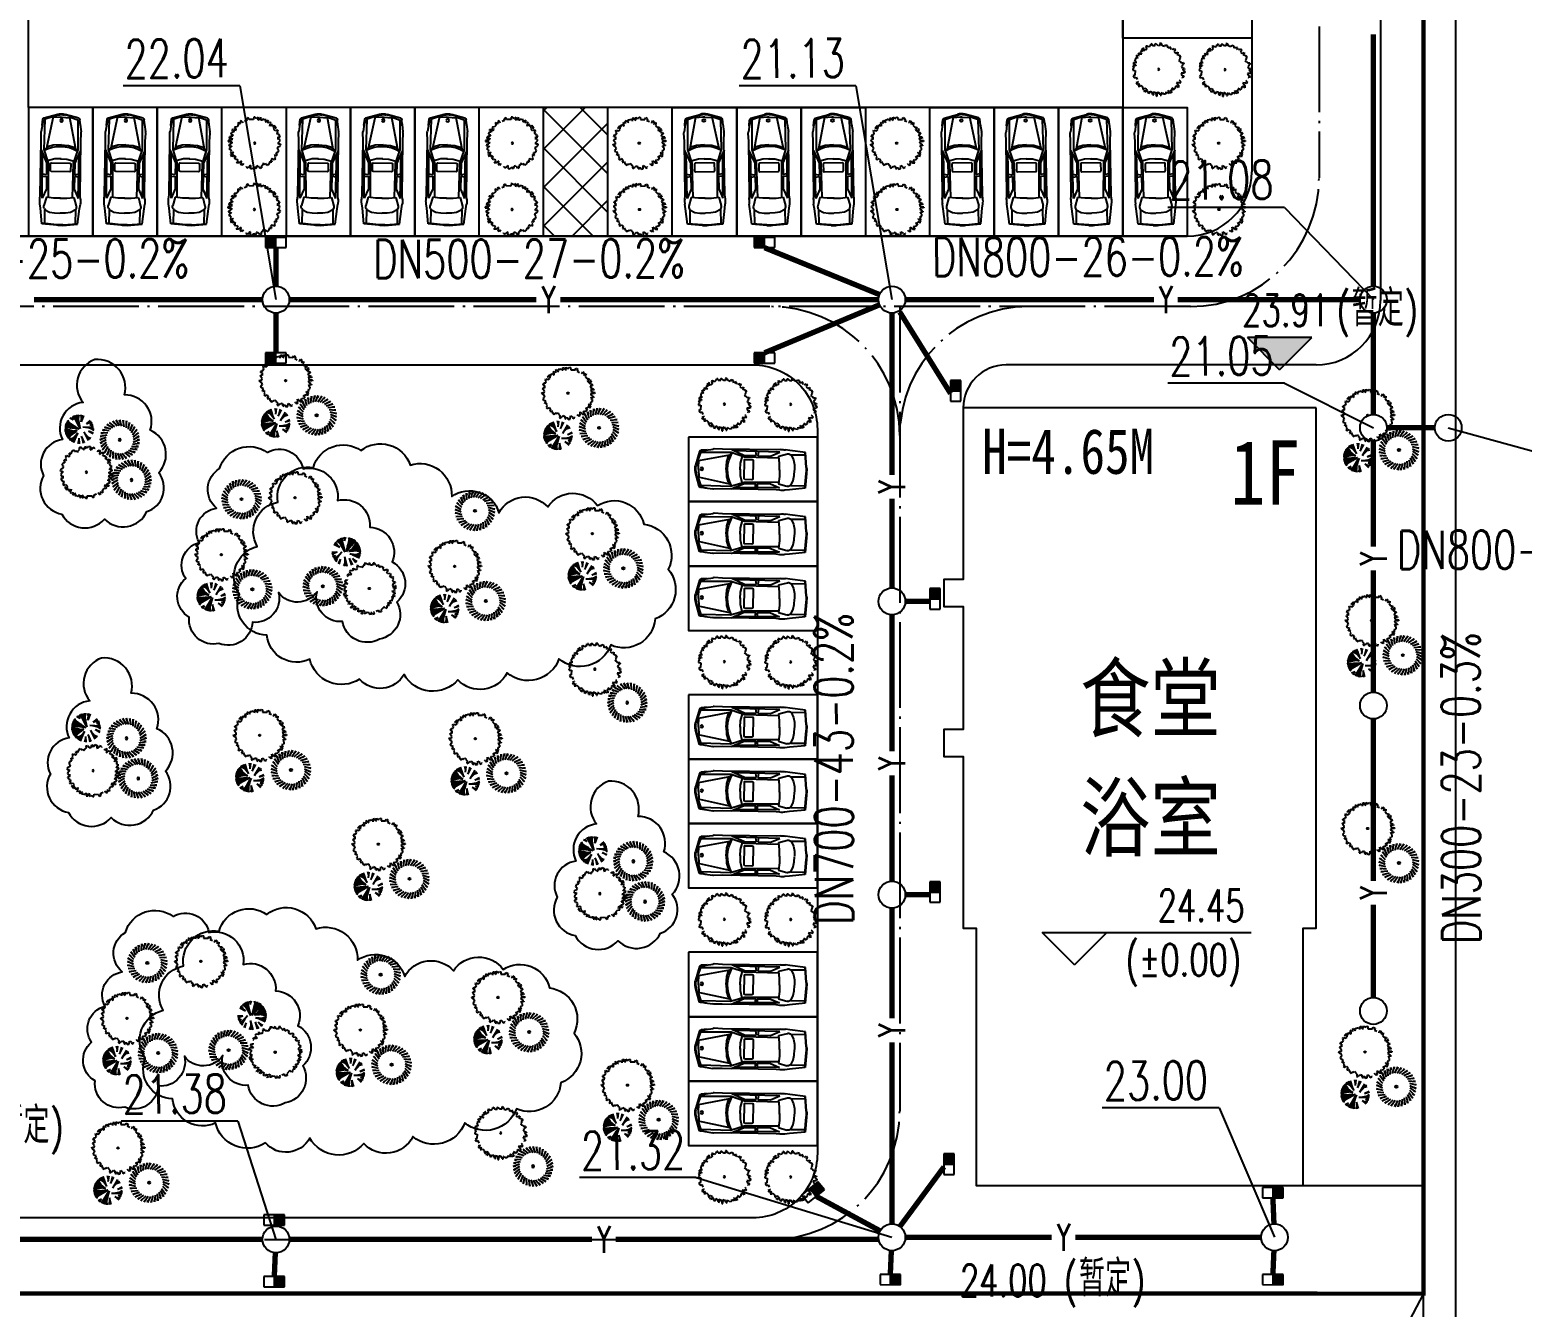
# Model space of a CAD drawing. Header units: millimetres. Extents: x 418304 to 847498, y 48187 to 111456.
# Drawn here: x 423730.1 to 423799.6, y 54687.6 to 54747.2 of the extents above; entities that cross this region are included whole.
import ezdxf

# ---------------------------------------------------------------- set-up
doc = ezdxf.new("R2010")
doc.units = ezdxf.units.MM
doc.header["$LTSCALE"] = 1000
doc.linetypes.add('DASH', pattern=[0.35, 0.25, -0.1])
doc.linetypes.add('DOTE', pattern=[2.42, 2, -0.2, 0.02, -0.2])
for name, color, linetype in [('A绿-1', 82, 'Continuous'), ('DIM_COOR', 3, 'Continuous'), ('DIM_ELEV', 3, 'Continuous'), ('PIPE-雨水', 4, 'Continuous'), ('PUB_TEXT', 7, 'Continuous'), ('TEXT_雨水', 7, 'Continuous'), ('TREE', 74, 'Continuous'), ('TWT_TEXT', 7, 'Continuous'), ('TWT_雨水口', 4, 'Continuous'), ('WELL_雨水', 4, 'Continuous'), ('建设布局', 7, 'Continuous'), ('道路', 4, 'Continuous'), ('道路中心线', 1, 'DOTE'), ('道路线', 142, 'Continuous'), ('道路网', 7, 'Continuous')]:
    doc.layers.add(name, color=color, linetype=linetype)
doc.styles.add('_TCH_DIM', font='SIMPLEX', dxfattribs={"bigfont": 'GBCBIG'})
doc.styles.add('_TWT_PIPETEXT', font='SIMPLEX', dxfattribs={"width": 0.8, "height": 3.5, "bigfont": 'HZTXT'})
doc.styles.add('黑体', font='simhei.ttf', dxfattribs={"width": 0.8, "height": 3.5})
doc.linetypes.add('FENCELINE2', pattern='A,0.25,-0.1,[132,ltypeshp.shx,S=0.1,R=0,X=-0.1,Y=0],-0.1,1', length=1.45)

# ---------------------------------------------------------------- blocks, each defined once
blk = doc.blocks.new('wetrewtewtre')
at = {"layer": '道路网', "color": 8, "linetype": 'Continuous', "flags": 128}
blk.add_lwpolyline([(423796.515, 56099.98), (423796.515, 55746.271), (423796.515, 55609.271)], dxfattribs=at)
blk.add_lwpolyline([(423796.515, 56099.98), (423796.515, 55746.271), (423796.515, 55609.271)], dxfattribs=at)
blk = doc.blocks.new('004')
at = {"layer": 'A绿-1', "color": 8}
for p, q in [((-872, 605), (-895, 533)), ((-825, 585), (-872, 605)), ((-793, 644), (-825, 585)), ((-762, 716), (-809, 677)), ((-809, 677), (-793, 644)), ((-699, 834), (-770, 749)), ((-770, 749), (-723, 742)), ((-723, 651), (-762, 716)), ((-723, 742), (-691, 683)), ((-691, 683), (-723, 651)), ((-691, 762), (-699, 834)), ((-534, 794), (-691, 762)), ((-511, 892), (-605, 840)), ((-605, 840), (-534, 794)), ((-456, 866), (-511, 892)), ((-401, 899), (-456, 866)), ((-354, 971), (-440, 997)), ((-440, 997), (-401, 899)), ((-283, 860), (-354, 971)), ((-276, 925), (-283, 860)), ((-244, 925), (-276, 925)), ((-205, 1023), (-268, 997)), ((-268, 997), (-244, 925)), ((-182, 945), (-205, 1023)), ((-134, 964), (-182, 945)), ((70, 1036), (-9, 1030)), ((-9, 1030), (-9, 991)), ((70, 977), (70, 1036)), ((93, 938), (70, 977)), ((132, 906), (93, 938)), ((179, 1023), (132, 906)), ((250, 1017), (179, 1023)), ((266, 945), (250, 1017)), ((321, 912), (266, 945)), ((360, 945), (321, 977)), ((321, 977), (321, 912)), ((360, 847), (360, 945)), ((399, 814), (360, 847)), ((438, 853), (399, 814)), ((478, 827), (438, 853)), ((525, 879), (478, 827)), ((564, 847), (525, 879)), ((532, 768), (564, 847)), ((572, 703), (532, 768)), ((564, 670), (572, 703)), ((595, 638), (564, 670)), ((658, 664), (595, 638)), ((697, 618), (658, 664)), ((744, 670), (697, 618)), ((783, 605), (744, 670)), ((791, 481), (783, 605)), ((-1068, 284), (-1052, 317)), ((-942, 226), (-1068, 284)), ((-1060, 128), (-1052, 186)), ((-966, 56), (-1060, 128)), ((-1052, 317), (-911, 278)), ((-1052, 186), (-950, 121)), ((-1052, -69), (-1052, 3)), ((-1052, 3), (-966, -3)), ((-982, 428), (-966, 461)), ((-927, 415), (-982, 428)), ((-966, 461), (-864, 454)), ((-966, -3), (-966, 56)), ((-950, 121), (-942, 226)), ((-942, 369), (-927, 415)), ((-887, 324), (-942, 369)), ((-911, 278), (-887, 324)), ((-895, 533), (-864, 481)), ((-864, 454), (-840, 461)), ((830, 500), (791, 481)), ((807, 409), (870, 487)), ((838, 343), (807, 409)), ((870, 487), (830, 500)), ((932, 363), (838, 343)), ((932, 200), (885, 200)), ((885, 200), (909, 160)), ((925, 101), (901, 69)), ((901, 69), (972, 16)), ((909, 278), (964, 311)), ((932, 232), (909, 278)), ((909, 160), (972, 160)), ((972, 160), (925, 101)), ((964, 311), (932, 363)), ((972, 16), (972, -69)), ((-1044, -154), (-1068, -193)), ((-1068, -193), (-1029, -219)), ((-989, -108), (-1052, -69)), ((-982, -173), (-1044, -154)), ((-1029, -219), (-1005, -166)), ((-1013, -278), (-989, -258)), ((-997, -310), (-1013, -278)), ((-919, -356), (-997, -310)), ((-974, -173), (-989, -108)), ((-989, -258), (-950, -278)), ((-934, -180), (-974, -173)), ((-950, -278), (-927, -251)), ((-942, -526), (-927, -480)), ((-864, -500), (-942, -526)), ((-927, -251), (-934, -180)), ((-927, -480), (-887, -441)), ((-887, -441), (-919, -356)), ((-887, -585), (-840, -533)), ((-848, -644), (-887, -585)), ((-840, -533), (-864, -500)), ((-801, -585), (-848, -644)), ((-762, -618), (-801, -585)), ((776, -513), (768, -552)), ((768, -552), (830, -585)), ((799, -448), (776, -513)), ((815, -493), (799, -448)), ((830, -585), (807, -618)), ((862, -474), (815, -493)), ((870, -278), (846, -336)), ((846, -336), (885, -435)), ((885, -435), (862, -474)), ((948, -310), (870, -278)), ((972, -69), (901, -95)), ((901, -95), (901, -180)), ((901, -180), (948, -219)), ((948, -219), (972, -271)), ((972, -271), (948, -310)), ((-636, -729), (-715, -657)), ((-683, -788), (-636, -729)), ((-629, -853), (-683, -788)), ((-574, -801), (-629, -853)), ((-401, -853), (-574, -801)), ((-425, -944), (-401, -853)), ((-385, -964), (-425, -944)), ((-338, -944), (-385, -964)), ((-299, -944), (-338, -944)), ((-260, -1010), (-299, -944)), ((-229, -912), (-260, -1010)), ((-182, -912), (-229, -912)), ((-189, -1010), (-182, -912)), ((-127, -1023), (-189, -1010)), ((-119, -938), (-127, -1023)), ((-56, -958), (-119, -938)), ((-56, -1010), (-56, -958)), ((-17, -997), (-56, -1010)), ((70, -1016), (-17, -997)), ((109, -925), (70, -951)), ((70, -951), (70, -1016)), ((132, -1023), (109, -925)), ((195, -997), (132, -1023)), ((226, -944), (164, -944)), ((164, -944), (195, -997)), ((250, -984), (226, -944)), ((297, -964), (250, -984)), ((297, -833), (274, -918)), ((274, -918), (297, -964)), ((328, -912), (297, -833)), ((360, -918), (328, -912)), ((383, -892), (360, -918)), ((407, -866), (383, -892)), ((438, -873), (407, -866)), ((423, -886), (438, -873)), ((454, -918), (423, -886)), ((470, -807), (446, -801)), ((446, -801), (485, -853)), ((564, -853), (454, -918)), ((509, -794), (470, -807)), ((485, -853), (548, -833)), ((556, -735), (493, -761)), ((493, -761), (509, -794)), ((548, -833), (564, -853)), ((650, -794), (556, -735)), ((674, -761), (650, -794)), ((705, -637), (666, -683)), ((666, -683), (674, -761)), ((760, -650), (705, -637)), ((783, -618), (760, -650)), ((807, -618), (783, -618))]:
    blk.add_line(p, q, dxfattribs=at)
blk.add_circle((-32, 10), 31.3, dxfattribs=at)
blk = doc.blocks.new('106')
at = {"layer": 'A绿-1', "color": 8}
for p, q in [((-0.293, 0.345), (-0.27, 0.3)), ((-0.238, 0.198), (-0.293, 0.345)), ((-0.228, 0.391), (-0.213, 0.343)), ((-0.2, 0.237), (-0.228, 0.391)), ((-0.157, 0.425), (-0.15, 0.375)), ((-0.156, 0.269), (-0.157, 0.425)), ((-0.107, 0.292), (-0.08, 0.447)), ((-0.08, 0.447), (-0.083, 0.396)), ((-0.054, 0.307), (-0.001, 0.455)), ((-0.001, 0.455), (-0.013, 0.405)), ((0, 0.312), (0.078, 0.449)), ((0.054, 0.308), (0.154, 0.429)), ((0.078, 0.449), (0.058, 0.402)), ((0.107, 0.295), (0.227, 0.396)), ((0.154, 0.429), (0.127, 0.386)), ((0.157, 0.272), (0.292, 0.351)), ((0.227, 0.396), (0.193, 0.359)), ((0.292, 0.351), (0.252, 0.321)), ((-0.446, 0.074), (-0.399, 0.054)), ((-0.309, -0.004), (-0.446, 0.074)), ((-0.426, 0.15), (-0.383, 0.123)), ((-0.305, 0.05), (-0.426, 0.15)), ((-0.393, 0.223), (-0.356, 0.188)), ((-0.292, 0.103), (-0.393, 0.223)), ((-0.348, 0.288), (-0.318, 0.248)), ((-0.269, 0.153), (-0.348, 0.288)), ((0.202, 0.242), (0.349, 0.296)), ((0.241, 0.203), (0.395, 0.231)), ((0.273, 0.159), (0.43, 0.16)), ((0.297, 0.11), (0.451, 0.084)), ((0.349, 0.296), (0.304, 0.273)), ((0.311, 0.057), (0.459, 0.005)), ((0.317, 0.003), (0.453, -0.075)), ((0.395, 0.231), (0.347, 0.216)), ((0.43, 0.16), (0.38, 0.153)), ((0.451, 0.084), (0.401, 0.086)), ((0.459, 0.005), (0.41, 0.016)), ((-0.452, -0.006), (-0.402, -0.017)), ((-0.304, -0.058), (-0.452, -0.006)), ((-0.444, -0.085), (-0.393, -0.087)), ((-0.289, -0.111), (-0.444, -0.085)), ((-0.422, -0.161), (-0.372, -0.154)), ((-0.266, -0.16), (-0.422, -0.161)), ((-0.234, -0.204), (-0.388, -0.232)), ((-0.388, -0.232), (-0.34, -0.217)), ((-0.195, -0.243), (-0.342, -0.297)), ((-0.342, -0.297), (-0.297, -0.274)), ((-0.15, -0.273), (-0.285, -0.352)), ((-0.285, -0.352), (-0.245, -0.322)), ((-0.1, -0.296), (-0.22, -0.397)), ((-0.047, -0.309), (-0.147, -0.43)), ((0.007, -0.313), (-0.07, -0.45)), ((0.061, -0.308), (0.009, -0.456)), ((0.114, -0.293), (0.088, -0.448)), ((0.163, -0.27), (0.164, -0.426)), ((0.207, -0.238), (0.236, -0.392)), ((0.246, -0.199), (0.3, -0.346)), ((0.276, -0.154), (0.356, -0.289)), ((0.3, -0.346), (0.277, -0.301)), ((0.299, -0.104), (0.4, -0.224)), ((0.312, -0.051), (0.433, -0.151)), ((0.356, -0.289), (0.325, -0.249)), ((0.4, -0.224), (0.363, -0.189)), ((0.433, -0.151), (0.391, -0.124)), ((0.453, -0.075), (0.406, -0.055)), ((-0.22, -0.397), (-0.185, -0.36)), ((-0.147, -0.43), (-0.12, -0.387)), ((-0.07, -0.45), (-0.051, -0.403)), ((0.009, -0.456), (0.02, -0.406)), ((0.088, -0.448), (0.09, -0.397)), ((0.164, -0.426), (0.158, -0.376)), ((0.236, -0.392), (0.221, -0.344))]:
    blk.add_line(p, q, dxfattribs=at)
blk.add_circle((0, 0), 0.0254, dxfattribs=at)
blk = doc.blocks.new('A$C3C3C514D')
at = {"color": 8}
for p, q in [((985, 2274), (0, 2152)), ((1376, 2264), (3, 2272)), ((1448, 2052), (10, 2362)), ((2135, 2150), (33, 2466)), ((533, 2271), (50, 2633)), ((754, 3022), (194, 3045)), ((314, 3273), (754, 3022)), ((1605, 3000), (469, 3494)), ((2072, 2430), (549, 3589)), ((1327, 3257), (603, 3647)), ((847, 3366), (661, 3703)), ((900, 3478), (708, 3738)), ((1605, 3000), (751, 3787)), ((984, 3455), (812, 3811)), ((1075, 3468), (865, 3847)), ((1327, 3257), (975, 3955)), ((2179, 2417), (975, 3955)), ((1474, 3317), (1125, 4045)), ((1340, 3596), (1210, 4088)), ((1751, 3803), (1478, 4197)), ((2296, 2298), (1605, 3000)), ((1919, 3296), (1620, 4239)), ((1826, 4286), (1919, 3296)), ((2490, 2732), (3940, 3353)), ((2490, 2732), (4010, 3243)), ((2775, 3382), (3114, 4079)), ((2775, 3382), (3301, 3974)), ((3070, 2927), (4073, 3126)), ((3135, 3755), (3501, 3831)), ((3589, 3756), (3285, 3427)), ((3285, 3427), (3744, 3603)), ((3516, 2534), (4262, 2582)), ((3556, 2540), (4283, 2465)), ((3564, 3199), (3831, 3501)), ((3688, 3053), (4142, 2976)), ((510, 2000), (1, 2202)), ((1065, 1996), (5, 2012)), ((439, 1909), (9, 1960)), ((774, 2001), (13, 1915)), ((2135, 2150), (22, 1847)), ((658, 1927), (45, 1758)), ((51, 1686), (1027, 1810)), ((1836, 2067), (97, 1514)), ((539, 1655), (143, 1412)), ((1751, 1563), (187, 1276)), ((546, 1182), (227, 1190)), ((1385, 1488), (279, 1092)), ((1531, 1264), (321, 1022)), ((918, 1321), (379, 933)), ((1951, 1835), (483, 794)), ((1027, 1810), (539, 1655)), ((539, 1655), (539, 1655)), ((1302, 1353), (558, 706)), ((1440, 1141), (558, 706)), ((973, 832), (600, 662)), ((1178, 1009), (672, 590)), ((1152, 750), (691, 573)), ((1353, 1023), (748, 521)), ((1404, 827), (806, 473)), ((1951, 1835), (898, 404)), ((1238, 716), (947, 369)), ((1258, 561), (1009, 329)), ((1871, 1681), (1102, 274)), ((1384, 524), (1212, 216)), ((1477, 961), (1309, 172)), ((1942, 612), (1418, 129)), ((2147, 905), (1570, 80)), ((2209, 1495), (1767, 35)), ((2115, 529), (1808, 28)), ((2013, 694), (1897, 15)), ((2216, 1566), (2051, 2)), ((2220, 538), (2146, 0)), ((2176, 1176), (2243, 2)), ((2674, 953), (3081, 210)), ((2790, 723), (2896, 122)), ((2861, 1371), (3697, 653)), ((2938, 2122), (4093, 1221)), ((3120, 1141), (3574, 536)), ((3125, 1964), (4195, 1522)), ((3824, 1674), (4261, 1716)), ((4209, 1516), (3824, 1674))]:
    blk.add_line(p, q, dxfattribs=at)
blk = doc.blocks.new('$TwtSys$00000424')
for p, q in [((-500, 250), (500, 250)), ((-500, -250), (-500, 250)), ((0, -250), (0, 250)), ((500, 250), (500, -250)), ((500, -250), (-500, -250))]:
    blk.add_line(p, q)
blk.add_solid([(0, 250), (500, 250), (0, -250), (500, -250)])
blk = doc.blocks.new('$plan$00001328')
at = {"layer": '道路线', "color": 8}
for p, q in [((-2279, 116), (-2219, 807)), ((-2254, 116), (-2194, 806)), ((-2219, 807), (-1493, 889)), ((-1551, 693), (-2199, 695)), ((-1508, 707), (-1562, 671)), ((-1493, 889), (-1285, 919)), ((-979, 619), (-1374, 729)), ((-1053, 923), (-878, 906)), ((-1023, 812), (1078, 831)), ((-582, 620), (-1023, 812)), ((-878, 906), (1645, 899)), ((-21, 822), (6, 627)), ((116, 823), (74, 627)), ((1224, 895), (623, 633)), ((1249, 767), (626, 562)), ((1370, 583), (1207, 751)), ((2643, 745), (1249, 767)), ((1645, 899), (2034, 915)), ((2034, 915), (2086, 904)), ((2427, 855), (2086, 904)), ((2367, 864), (2369, 870)), ((2369, 870), (2650, 842)), ((2604, 806), (2427, 855)), ((2787, 351), (2640, 772)), ((2720, 782), (2894, 148)), ((-1707, 230), (-1717, -16)), ((-1667, 459), (-1707, 230)), ((-1551, 693), (-1667, 459)), ((-1019, -34), (-1015, 284)), ((-1015, 284), (-979, 619)), ((626, 562), (-988, 538)), ((6, 627), (-582, 620)), ((623, 633), (74, 627)), ((223, 404), (223, -456)), ((586, 444), (263, 444)), ((626, -456), (626, 404)), ((810, 258), (722, 594)), ((822, -38), (810, 258)), ((2844, 342), (1302, 653)), ((1448, 334), (1370, 583)), ((1469, -41), (1448, 334)), ((2762, 16), (2740, 362)), ((2816, 347), (2866, 112)), ((-2279, -163), (-2219, -855)), ((-2254, -163), (-2194, -854)), ((-1706, -277), (-1717, -32)), ((-1667, -507), (-1707, -277)), ((-1551, -741), (-1667, -507)), ((-979, -667), (-1371, -776)), ((-582, -668), (-1023, -860)), ((-1019, -14), (-1015, -332)), ((-1015, -332), (-979, -667)), ((626, -610), (-988, -585)), ((8, -674), (-582, -668)), ((-17, -869), (8, -674)), ((623, -681), (73, -675)), ((111, -870), (73, -675)), ((263, -496), (586, -496)), ((1224, -943), (623, -681)), ((1249, -815), (626, -610)), ((810, -306), (722, -641)), ((822, -10), (810, -306)), ((1370, -631), (1207, -799)), ((2844, -390), (1302, -701)), ((1448, -382), (1370, -630)), ((1469, -7), (1448, -382)), ((2787, -399), (2640, -820)), ((2720, -830), (2894, -195)), ((2762, -64), (2740, -410)), ((2816, -395), (2866, -160)), ((-2219, -855), (-1493, -937)), ((-1551, -741), (-2199, -743)), ((-1508, -755), (-1562, -719)), ((-1493, -937), (-1285, -966)), ((-1374, -776), (-1374, -777)), ((-1053, -971), (-878, -954)), ((-1023, -860), (1078, -879)), ((-878, -954), (1645, -947)), ((2643, -793), (1249, -815)), ((1645, -947), (2034, -963)), ((2034, -963), (2086, -952)), ((2427, -903), (2086, -952)), ((2367, -911), (2369, -918)), ((2369, -918), (2650, -889)), ((2604, -854), (2427, -903))]:
    blk.add_line(p, q, dxfattribs=at)
blk.add_circle((2608, -21), 62.7, dxfattribs=at)
for centre, radius, start, end in [((-1418, 573), 162, 74.46936, 123.73593), ((-1148, -44), 972, 84.37428, 98.07159), ((-191, -40), 1591, 331.45596, 29.52266), ((2589, 754), 54, 19.21062, 74.51383), ((2642, 761), 81, 15.33853, 84.1898), ((-665, -24), 1620, 175.05924, 184.94076), ((-640, -24), 1620, 175.05924, 184.94076), ((263, 404), 40, 90, 180), ((586, 404), 40, 0, 90), ((2115, -24), 648, 356.47351, 3.52649), ((2233, -24), 648, 347.90524, 12.09476), ((2269, -24), 648, 344.66147, 15.33853), ((263, -456), 40, 180, 270), ((586, -456), 40, 270, 0), ((-1418, -621), 162, 236.26405, 286.81983), ((-1148, -4), 972, 261.92841, 275.62572), ((2589, -802), 54, 285.48617, 340.78938), ((2642, -809), 81, 275.8102, 344.66147)]:
    blk.add_arc(centre, radius, start, end, dxfattribs=at)
blk = doc.blocks.new('$TwtSys$00000187')
blk.add_circle((0, 0, 0), 0.5)

msp = doc.modelspace()

# ---------------------------------------------------------------- hatches: boundary and pattern name
at = {"linetype": 'DASH', "ltscale": 0.003}
h = msp.add_hatch(dxfattribs=at)
h.set_pattern_fill('ANSI37', color=250, scale=0.8, style=0)
h.set_pattern_definition([(45, (0, -1024.8721), (-0.898025612, 0.898025612), []), (135, (0, -1024.8721), (-0.898025612, -0.898025612), [])])
h.paths.add_polyline_path([(423757.015, 54743.539), (423754.015, 54743.539), (423754.015, 54737.539), (423757.015, 54737.539)])
at = {"layer": 'DIM_ELEV'}
msp.add_hatch(color=256, dxfattribs=at).paths.add_polyline_path([(423788.318, 54731.312), (423789.818, 54732.812), (423786.818, 54732.812)])

# ---------------------------------------------------------------- linework, layer by layer
at = {"color": 1, "linetype": 'DASH', "ltscale": 0.02, "const_width": 0.2}
msp.add_lwpolyline([(423795.015, 54688.265), (423431.612, 54688.3), (423431.612, 54828.233), (423600.93, 54828.233), (423600.93, 55082.608), (423785.939, 55082.608), (423795.015, 55074.44), (423795.015, 54688.265)], dxfattribs=at)
at = {"linetype": 'FENCELINE2', "ltscale": 0.005, "const_width": 0.1}
for points in [[(423795.015, 54688.265), (423431.612, 54688.3), (423431.612, 54828.233), (423600.93, 54828.233), (423600.93, 55082.608), (423785.939, 55082.608), (423795.015, 55074.44), (423795.015, 54953.82)], [(423795.015, 54930.613), (423795.015, 54688.265)]]:
    msp.add_lwpolyline(points, dxfattribs=at)
msp.add_lwpolyline([(423790.015, 54729.539), (423773.575, 54729.539), (423773.575, 54721.539), (423772.675, 54721.539), (423772.675, 54720.289), (423773.575, 54720.289), (423773.575, 54714.549), (423772.675, 54714.549), (423772.675, 54713.299), (423773.575, 54713.299), (423773.575, 54705.299), (423774.175, 54705.299), (423774.175, 54693.299), (423789.415, 54693.299), (423789.415, 54705.299), (423790.015, 54705.299)], close=True)
at = {"layer": 'DIM_COOR', "color": 3}
msp.add_line((423795.015, 54688.265), (423789.56, 54677.832), dxfattribs=at)
at = {"layer": 'DIM_ELEV'}
for p, q in [((423788.318, 54731.312), (423786.818, 54732.812)), ((423789.818, 54732.812), (423786.818, 54732.812)), ((423788.318, 54731.312), (423789.818, 54732.812)), ((423778.758, 54703.586), (423777.258, 54705.086)), ((423777.258, 54705.086), (423786.985, 54705.086)), ((423778.758, 54703.586), (423780.258, 54705.086))]:
    msp.add_line(p, q, dxfattribs=at)
at = {"layer": 'PIPE-雨水', "linetype": 'Continuous', "ltscale": 0.005, "const_width": 0.25}
for points in [[(423792.687, 54735.205), (423792.687, 54746.946)], [(423741.542, 54737.002), (423741.542, 54735.205)], [(423764.309, 54737.002), (423769.67, 54734.816)], [(423740.917, 54734.58), (423730.262, 54734.58)], [(423753.685, 54734.58), (423742.167, 54734.58)], [(423769.624, 54734.58), (423754.795, 54734.58)], [(423770.874, 54734.58), (423782.456, 54734.58)], [(423783.565, 54734.58), (423792.062, 54734.58)], [(423741.542, 54733.955), (423741.542, 54732.101)], [(423769.672, 54734.339), (423764.309, 54732.101)], [(423770.249, 54726.413), (423770.249, 54733.955)], [(423770.613, 54734.005), (423772.983, 54730.203)], [(423792.687, 54729.233), (423792.687, 54733.955)], [(423793.312, 54728.608), (423795.548, 54728.608)], [(423792.687, 54727.983), (423792.687, 54723.07)], [(423770.249, 54721.146), (423770.249, 54725.304)], [(423792.687, 54721.96), (423792.687, 54716.293)], [(423770.249, 54713.528), (423770.249, 54719.896)], [(423770.874, 54720.521), (423772.011, 54720.521)], [(423792.687, 54715.043), (423792.687, 54707.496)], [(423770.249, 54707.48), (423770.249, 54712.418)], [(423770.874, 54706.854), (423772.011, 54706.854)], [(423770.249, 54701.091), (423770.249, 54706.23)], [(423792.687, 54706.386), (423792.687, 54702.062)], [(423770.249, 54691.516), (423770.249, 54699.981)], [(423770.62, 54691.393), (423772.675, 54694.171)], [(423766.727, 54692.798), (423769.699, 54691.189)], [(423788.003, 54692.729), (423788.052, 54691.515)], [(423728.502, 54690.791), (423740.917, 54690.791)], [(423742.167, 54690.791), (423756.27, 54690.791)], [(423757.379, 54690.791), (423769.624, 54690.791)], [(423770.874, 54690.891), (423777.693, 54690.891)], [(423778.803, 54690.891), (423787.453, 54690.891)], [(423741.515, 54690.166), (423741.468, 54689.064)], [(423770.222, 54690.267), (423770.174, 54689.164)], [(423788.051, 54690.267), (423788.003, 54689.164)]]:
    msp.add_lwpolyline(points, dxfattribs=at)
at = {"layer": 'TREE', "color": 8}
for points in [[(423733.104, 54731.785, 0.520567), (423732.553, 54729.791, 0.520567), (423732.553, 54729.791, 0.520567), (423731.591, 54728.06, 0.520567), (423731.591, 54728.06, 0.520567), (423730.719, 54726.376, 0.520567), (423730.719, 54726.376, 0.520567), (423731.562, 54724.587, 0.520567), (423731.562, 54724.587, 0.520567), (423733.549, 54724.351, 0.520567), (423733.549, 54724.351, 0.520567), (423735.526, 54724.701, 0.520567), (423735.526, 54724.701, 0.520567), (423736.081, 54726.515, 0.520567), (423736.081, 54726.515, 0.520567), (423735.686, 54728.492, 0.520567), (423735.686, 54728.492, 0.520567), (423734.485, 54730.14, 0.520567), (423734.485, 54730.14, 0.520567)], [(423741.14, 54727.453, -0.520567), (423742.807, 54726.702, -0.520567), (423742.807, 54726.702, -0.520567), (423744.416, 54725.215, -0.520567), (423744.416, 54725.215, -0.520567), (423745.922, 54723.983, -0.520567), (423745.922, 54723.983, -0.520567), (423746.964, 54722.357, -0.520567), (423746.964, 54722.357, -0.520567), (423747.185, 54720.488, -0.520567), (423747.185, 54720.488, -0.520567), (423746.369, 54718.765, -0.520567), (423746.369, 54718.765, -0.520567), (423744.645, 54719.582, -0.520567), (423744.645, 54719.582, -0.520567), (423743.46, 54720.973, -0.520567), (423743.46, 54720.973, -0.520567), (423741.668, 54720.932, -0.520567), (423741.668, 54720.932, -0.520567), (423740.447, 54719.55, -0.520567), (423740.447, 54719.55, -0.520567), (423738.888, 54718.564, -0.520567), (423738.888, 54718.564, -0.520567), (423737.504, 54719.786, -0.520567), (423737.504, 54719.786, -0.520567), (423737.34, 54721.589, -0.520567), (423737.34, 54721.589, -0.520567), (423737.967, 54723.266, -0.520567), (423737.967, 54723.266, -0.520567), (423738.774, 54724.867, -0.520567), (423738.774, 54724.867, -0.520567), (423738.921, 54726.706, -0.520567), (423738.921, 54726.706, -0.520567)], [(423745.444, 54716.898, -0.520567), (423743.122, 54717.826, -0.520567), (423743.122, 54717.826, -0.520567), (423741.119, 54718.945, -0.520567), (423741.119, 54718.945, -0.520567), (423739.842, 54720.848, -0.520567), (423739.842, 54720.848, -0.520567), (423740.675, 54723.08, -0.520567), (423740.675, 54723.08, -0.520567), (423741.63, 54725.143, -0.520567), (423741.63, 54725.143, -0.520567), (423743.287, 54726.758, -0.520567), (423743.287, 54726.758, -0.520567), (423745.504, 54727.544, -0.520567), (423745.504, 54727.544, -0.520567), (423747.799, 54726.874, -0.520567), (423747.799, 54726.874, -0.520567), (423749.735, 54725.408, -0.520567), (423749.735, 54725.408, -0.520567), (423751.934, 54724.65, -0.520567), (423751.934, 54724.65, -0.520567), (423754.207, 54724.919, -0.520567), (423754.207, 54724.919, -0.520567), (423756.527, 54724.984, -0.520567), (423756.527, 54724.984, -0.520567), (423758.687, 54724.117, -0.520567), (423758.687, 54724.117, -0.520567), (423759.827, 54722.017, -0.520567), (423759.827, 54722.017, -0.520567), (423759.213, 54719.703, -0.520567), (423759.213, 54719.703, -0.520567), (423757.146, 54718.489, -0.520567), (423757.146, 54718.489, -0.520567), (423754.732, 54717.838, -0.520567), (423754.732, 54717.838, -0.520567), (423752.317, 54717.188, -0.520567), (423752.317, 54717.188, -0.520567), (423750.025, 54716.865, -0.520567), (423750.025, 54716.865, -0.520567), (423747.513, 54717.119, -0.520567), (423747.513, 54717.119, -0.520567)], [(423733.417, 54717.881, 0.520567), (423732.866, 54715.887, 0.520567), (423732.866, 54715.887, 0.520567), (423731.905, 54714.156, 0.520567), (423731.905, 54714.156, 0.520567), (423731.033, 54712.472, 0.520567), (423731.033, 54712.472, 0.520567), (423731.875, 54710.683, 0.520567), (423731.875, 54710.683, 0.520567), (423733.863, 54710.447, 0.520567), (423733.863, 54710.447, 0.520567), (423735.84, 54710.797, 0.520567), (423735.84, 54710.797, 0.520567), (423736.394, 54712.611, 0.520567), (423736.394, 54712.611, 0.520567), (423735.999, 54714.589, 0.520567), (423735.999, 54714.589, 0.520567), (423734.798, 54716.237, 0.520567), (423734.798, 54716.237, 0.520567)], [(423757.037, 54712.144, 0.520567), (423756.486, 54710.15, 0.520567), (423756.486, 54710.15, 0.520567), (423755.525, 54708.419, 0.520567), (423755.525, 54708.419, 0.520567), (423754.653, 54706.735, 0.520567), (423754.653, 54706.735, 0.520567), (423755.495, 54704.946, 0.520567), (423755.495, 54704.946, 0.520567), (423757.483, 54704.71, 0.520567), (423757.483, 54704.71, 0.520567), (423759.46, 54705.06, 0.520567), (423759.46, 54705.06, 0.520567), (423760.014, 54706.874, 0.520567), (423760.014, 54706.874, 0.520567), (423759.619, 54708.851, 0.520567), (423759.619, 54708.851, 0.520567), (423758.418, 54710.499, 0.520567), (423758.418, 54710.499, 0.520567)], [(423736.748, 54705.845, -0.520567), (423738.415, 54705.094, -0.520567), (423738.415, 54705.094, -0.520567), (423740.024, 54703.607, -0.520567), (423740.024, 54703.607, -0.520567), (423741.53, 54702.375, -0.520567), (423741.53, 54702.375, -0.520567), (423742.572, 54700.749, -0.520567), (423742.572, 54700.749, -0.520567), (423742.793, 54698.88, -0.520567), (423742.793, 54698.88, -0.520567), (423741.977, 54697.156, -0.520567), (423741.977, 54697.156, -0.520567), (423740.253, 54697.974, -0.520567), (423740.253, 54697.974, -0.520567), (423739.069, 54699.365, -0.520567), (423739.069, 54699.365, -0.520567), (423737.276, 54699.324, -0.520567), (423737.276, 54699.324, -0.520567), (423736.055, 54697.941, -0.520567), (423736.055, 54697.941, -0.520567), (423734.496, 54696.956, -0.520567), (423734.496, 54696.956, -0.520567), (423733.113, 54698.178, -0.520567), (423733.113, 54698.178, -0.520567), (423732.948, 54699.981, -0.520567), (423732.948, 54699.981, -0.520567), (423733.575, 54701.658, -0.520567), (423733.575, 54701.658, -0.520567), (423734.382, 54703.259, -0.520567), (423734.382, 54703.259, -0.520567), (423734.529, 54705.098, -0.520567), (423734.529, 54705.098, -0.520567)], [(423741.053, 54695.29, -0.520567), (423738.73, 54696.218, -0.520567), (423738.73, 54696.218, -0.520567), (423736.727, 54697.337, -0.520567), (423736.727, 54697.337, -0.520567), (423735.45, 54699.24, -0.520567), (423735.45, 54699.24, -0.520567), (423736.283, 54701.472, -0.520567), (423736.283, 54701.472, -0.520567), (423737.238, 54703.535, -0.520567), (423737.238, 54703.535, -0.520567), (423738.895, 54705.149, -0.520567), (423738.895, 54705.149, -0.520567), (423741.112, 54705.935, -0.520567), (423741.112, 54705.935, -0.520567), (423743.407, 54705.266, -0.520567), (423743.407, 54705.266, -0.520567), (423745.343, 54703.8, -0.520567), (423745.343, 54703.8, -0.520567), (423747.543, 54703.041, -0.520567), (423747.543, 54703.041, -0.520567), (423749.815, 54703.31, -0.520567), (423749.815, 54703.31, -0.520567), (423752.136, 54703.376, -0.520567), (423752.136, 54703.376, -0.520567), (423754.295, 54702.508, -0.520567), (423754.295, 54702.508, -0.520567), (423755.436, 54700.408, -0.520567), (423755.436, 54700.408, -0.520567), (423754.821, 54698.095, -0.520567), (423754.821, 54698.095, -0.520567), (423752.755, 54696.88, -0.520567), (423752.755, 54696.88, -0.520567), (423750.34, 54696.23, -0.520567), (423750.34, 54696.23, -0.520567), (423747.925, 54695.58, -0.520567), (423747.925, 54695.58, -0.520567), (423745.633, 54695.257, -0.520567), (423745.633, 54695.257, -0.520567), (423743.121, 54695.511, -0.520567), (423743.121, 54695.511, -0.520567)]]:
    msp.add_lwpolyline(points, format="xyb", close=True, dxfattribs=at)
at = {"layer": 'TWT_TEXT', "color": 4}
for p, q in [((423739.864, 54744.544), (423734.418, 54744.544)), ((423739.864, 54744.544), (423741.542, 54734.58)), ((423768.571, 54744.544), (423763.125, 54744.544)), ((423768.571, 54744.544), (423770.249, 54734.58)), ((423788.549, 54738.879, 1.164), (423783.103, 54738.879, 1.164)), ((423788.549, 54738.879, 1.164), (423792.687, 54734.58)), ((423788.549, 54730.681, 1.164), (423783.103, 54730.681, 1.164)), ((423788.549, 54730.681, 1.164), (423792.687, 54728.608)), ((423796.173, 54728.608), (423802.733, 54726.798, -310.848)), ((423785.497, 54696.92), (423780.051, 54696.92)), ((423785.497, 54696.92), (423788.078, 54690.891)), ((423739.772, 54696.296), (423734.326, 54696.296)), ((423739.772, 54696.296), (423741.542, 54690.791)), ((423761.13, 54693.67, -155.424), (423755.684, 54693.67, -155.424)), ((423761.13, 54693.67, -155.424), (423770.249, 54690.891))]:
    msp.add_line(p, q, dxfattribs=at)
at = {"layer": '建设布局', "color": 1, "linetype": 'Continuous', "flags": 128}
msp.add_lwpolyline([(423431.612, 54570.899), (423775.894, 54570.899), (423795.015, 54590.02), (423795.015, 54688.265), (423431.612, 54688.3)], close=True, dxfattribs=at)
msp.add_lwpolyline([(423431.612, 54570.899), (423775.894, 54570.899), (423795.015, 54590.02), (423795.015, 54688.265), (423431.612, 54688.3)], close=True, dxfattribs=at)
at = {"layer": '道路', "color": 8}
for p, q in [((423793.015, 54795.799), (423793.015, 54734.539)), ((423787.015, 54785.999), (423787.015, 54740.539)), ((423754.015, 54737.539), (423754.015, 54743.539)), ((423757.015, 54737.539), (423757.015, 54743.539)), ((423784.015, 54737.539), (423727.015, 54737.539)), ((423727.015, 54737.539), (423784.015, 54737.539)), ((423790.015, 54731.539), (423775.575, 54731.539)), ((423789.415, 54693.299), (423795.015, 54693.299))]:
    msp.add_line(p, q, dxfattribs=at)
msp.add_lwpolyline([(423730.015, 54782.999), (423781.015, 54782.999), (423781.015, 54743.539), (423730.015, 54743.539)], close=True, dxfattribs=at)
msp.add_lwpolyline([(423763.775, 54731.539, -0.414214), (423766.775, 54728.539), (423766.775, 54694.799, -0.414214), (423763.775, 54691.799), (423727.015, 54691.799, -0.414214), (423724.015, 54694.799), (423724.015, 54728.539, -0.414214), (423727.015, 54731.539), (423763.775, 54731.539)], format="xyb", dxfattribs=at)
for centre, radius, start, end in [((423784.015, 54740.539), 3, 270, 0), ((423790.015, 54734.539), 3, 270, 0), ((423775.575, 54729.539), 2, 90, 180)]:
    msp.add_arc(centre, radius, start, end, dxfattribs=at)
at = {"layer": '道路中心线', "color": 8, "linetype": 'DOTE', "ltscale": 0.002}
for p, q in [((423790.156, 54786.509), (423790.156, 54740.254)), ((423784.156, 54734.254), (423717.513, 54734.254)), ((423770.613, 54734.254), (423770.613, 54696.791)), ((423442.112, 54690.791), (423764.613, 54690.791))]:
    msp.add_line(p, q, dxfattribs=at)
for centre, start, end in [((423784.156, 54740.254), 270, 0), ((423764.613, 54728.254), 0, 90), ((423776.613, 54728.254), 90, 180), ((423764.613, 54696.791), 270, 0)]:
    msp.add_arc(centre, 6, start, end, dxfattribs=at)
at = {"layer": '道路线', "color": 8}
for points in [[(423781.015, 54746.769), (423781.015, 54749.769), (423787.015, 54749.769), (423787.015, 54746.769)], [(423733.015, 54743.539), (423730.015, 54743.539), (423730.015, 54737.539), (423733.015, 54737.539)], [(423736.015, 54743.539), (423733.015, 54743.539), (423733.015, 54737.539), (423736.015, 54737.539)], [(423739.015, 54743.539), (423736.015, 54743.539), (423736.015, 54737.539), (423739.015, 54737.539)], [(423745.015, 54743.539), (423742.015, 54743.539), (423742.015, 54737.539), (423745.015, 54737.539)], [(423748.015, 54743.539), (423745.015, 54743.539), (423745.015, 54737.539), (423748.015, 54737.539)], [(423751.015, 54743.539), (423748.015, 54743.539), (423748.015, 54737.539), (423751.015, 54737.539)], [(423760.015, 54743.539), (423763.015, 54743.539), (423763.015, 54737.539), (423760.015, 54737.539)], [(423763.015, 54743.539), (423766.015, 54743.539), (423766.015, 54737.539), (423763.015, 54737.539)], [(423766.015, 54743.539), (423769.015, 54743.539), (423769.015, 54737.539), (423766.015, 54737.539)], [(423772.015, 54743.539), (423775.015, 54743.539), (423775.015, 54737.539), (423772.015, 54737.539)], [(423775.015, 54743.539), (423778.015, 54743.539), (423778.015, 54737.539), (423775.015, 54737.539)], [(423778.015, 54743.539), (423781.015, 54743.539), (423781.015, 54737.539), (423778.015, 54737.539)], [(423781.015, 54743.539), (423784.015, 54743.539), (423784.015, 54737.539), (423781.015, 54737.539)], [(423760.775, 54728.169), (423760.775, 54725.169), (423766.775, 54725.169), (423766.775, 54728.169)], [(423760.775, 54725.169), (423760.775, 54722.169), (423766.775, 54722.169), (423766.775, 54725.169)], [(423760.775, 54722.169), (423760.775, 54719.169), (423766.775, 54719.169), (423766.775, 54722.169)], [(423760.775, 54716.169), (423760.775, 54713.169), (423766.775, 54713.169), (423766.775, 54716.169)], [(423760.775, 54713.169), (423760.775, 54710.169), (423766.775, 54710.169), (423766.775, 54713.169)], [(423760.775, 54710.169), (423760.775, 54707.169), (423766.775, 54707.169), (423766.775, 54710.169)], [(423760.775, 54704.169), (423760.775, 54701.169), (423766.775, 54701.169), (423766.775, 54704.169)], [(423760.775, 54701.169), (423760.775, 54698.169), (423766.775, 54698.169), (423766.775, 54701.169)], [(423760.775, 54698.169), (423760.775, 54695.169), (423766.775, 54695.169), (423766.775, 54698.169)]]:
    msp.add_lwpolyline(points, close=True, dxfattribs=at)

# ---------------------------------------------------------------- block references
msp.add_blockref('wetrewtewtre', (0, -1024.872))
at = {"layer": 'A绿-1'}
for name, p, xscale, yscale, zscale, rotation in [('004', (423782.684, 54745.349), -0.001167051214724779, 0.00116705121472478, -0.00116705121472478, 249.6396806737813), ('004', (423785.776, 54745.336), -0.001167051214724779, 0.00116705121472478, -0.00116705121472478, 249.6396806737813), ('004', (423740.595, 54741.87), -0.00116705121472478, 0.00116705121472478, -0.00116705121472478, 159.6396806737814), ('004', (423752.595, 54741.87), -0.00116705121472478, 0.00116705121472478, -0.00116705121472478, 159.6396806737814), ('004', (423758.434, 54741.87), 0.00116705121472478, 0.00116705121472478, -0.00116705121472478, 200.3603193262187), ('004', (423770.434, 54741.87), 0.00116705121472478, 0.00116705121472478, -0.00116705121472478, 200.3603193262187), ('004', (423785.434, 54741.87), 0.00116705121472478, 0.00116705121472478, -0.00116705121472478, 200.3603193262187), ('004', (423740.581, 54738.778), -0.00116705121472478, 0.00116705121472478, -0.00116705121472478, 159.6396806737814), ('004', (423752.581, 54738.778), -0.00116705121472478, 0.00116705121472478, -0.00116705121472478, 159.6396806737814), ('004', (423758.448, 54738.778), 0.00116705121472478, 0.00116705121472478, -0.00116705121472478, 200.3603193262187), ('004', (423770.448, 54738.778), 0.00116705121472478, 0.00116705121472478, -0.00116705121472478, 200.3603193262187), ('004', (423785.448, 54738.778), 0.00116705121472478, 0.00116705121472478, -0.00116705121472478, 200.3603193262187), ('004', (423741.955, 54730.805), 0.00116705121472478, 0.00116705121472478, -0.00116705121472478, 196.4296013010655), ('004', (423755.113, 54730.221), 0.00116705121472478, 0.00116705121472478, -0.00116705121472478, 196.4296013010655), ('004', (423762.444, 54729.749), -0.00116705121472478, 0.00116705121472478, -0.00116705121472478, 249.6396806737813), ('004', (423765.536, 54729.736), -0.00116705121472478, 0.00116705121472478, -0.00116705121472478, 249.6396806737813), ('004', (423792.384, 54729.186), 0.00116705121472478, 0.00116705121472478, -0.00116705121472478, 196.4296013010655), ('106', (423743.446, 54729.191), 2.039962694467977, 2.039962694607675, 2.039962694502081, 264.9820240038009), ('106', (423756.604, 54728.607), 2.039962694467977, 2.039962694607675, 2.039962694502081, 264.9820240038009), ('106', (423734.265, 54728.046), -2.039962694467977, 2.039962694607675, 2.039962694502081, 271.000000000003), ('106', (423793.876, 54727.572), 2.039962694467977, 2.039962694607675, 2.039962694502081, 264.9820240038009), ('004', (423732.664, 54726.541), -0.00116705121472478, 0.00116705121472478, -0.00116705121472478, 339.5524227027386), ('106', (423734.813, 54726.173), -2.039962694467977, 2.039962694607675, 2.039962694502081, 271.000000000003), ('106', (423739.941, 54725.285), 2.039962694467977, 2.039962694607675, 2.039962694502081, 264.9820240038009), ('004', (423742.398, 54725.354), 0.00116705121472478, 0.00116705121472478, -0.00116705121472478, 196.4296013010655), ('106', (423750.819, 54724.74), 2.039962694467977, 2.039962694607675, 2.039962694502081, 264.9820240038009), ('004', (423756.245, 54723.675), 0.00116705121472478, 0.00116705121472478, -0.00116705121472478, 196.4296013010655), ('004', (423738.955, 54722.701), 0.00116705121472478, 0.00116705121472478, -0.00116705121472478, 196.4296013010655), ('004', (423749.832, 54722.156), 0.00116705121472478, 0.00116705121472478, -0.00116705121472478, 196.4296013010655), ('106', (423757.737, 54722.061), 2.039962694467977, 2.039962694607675, 2.039962694502081, 264.9820240038009), ('106', (423743.731, 54721.22), 2.039962694467976, 2.039962694607675, 2.039962694502081, 130.4174830930882), ('004', (423745.928, 54721.15), 0.00116705121472478, 0.00116705121472478, -0.00116705121472478, 61.8650603903528), ('106', (423740.446, 54721.087), 2.039962694467977, 2.039962694607675, 2.039962694502081, 264.9820240038009), ('106', (423751.324, 54720.542), 2.039962694467977, 2.039962694607675, 2.039962694502081, 264.9820240038009), ('004', (423792.566, 54719.629), 0.00116705121472478, 0.00116705121472478, -0.00116705121472478, 196.4296013010655), ('004', (423756.408, 54717.402), -0.00116705121472478, 0.00116705121472478, -0.00116705121472478, 249.5405185889953), ('004', (423762.444, 54717.749), -0.00116705121472478, 0.00116705121472478, -0.00116705121472478, 249.6396806737813), ('004', (423765.536, 54717.736), -0.00116705121472478, 0.00116705121472478, -0.00116705121472478, 249.6396806737813), ('106', (423794.057, 54718.015), 2.039962694467977, 2.039962694607675, 2.039962694502081, 264.9820240038009), ('106', (423757.913, 54715.801), -2.039962694467977, 2.039962694607675, 2.039962694502081, 180.98809588626), ('004', (423740.751, 54714.276), 0.00116705121472478, 0.00116705121472478, -0.00116705121472478, 196.4296013010655), ('004', (423750.796, 54714.126), 0.00116705121472478, 0.00116705121472478, -0.00116705121472478, 196.4296013010655), ('106', (423734.578, 54714.143), -2.039962694467977, 2.039962694607675, 2.039962694502081, 271.000000000003), ('004', (423732.978, 54712.637), -0.00116705121472478, 0.00116705121472478, -0.00116705121472478, 339.5524227027386), ('106', (423735.126, 54712.27), -2.039962694467977, 2.039962694607675, 2.039962694502081, 271.000000000003), ('106', (423742.243, 54712.662), 2.039962694467977, 2.039962694607675, 2.039962694502081, 264.9820240038009), ('106', (423752.287, 54712.511), 2.039962694467977, 2.039962694607675, 2.039962694502081, 264.9820240038009), ('004', (423792.382, 54709.941), 0.00116705121472478, 0.00116705121472478, -0.00116705121472478, 196.4296013010655), ('004', (423746.276, 54709.207), 0.00116705121472478, 0.00116705121472478, -0.00116705121472478, 196.4296013010655), ('106', (423758.199, 54708.405), -2.039962694467977, 2.039962694607675, 2.039962694502081, 271.000000000003), ('106', (423793.874, 54708.327), 2.039962694467977, 2.039962694607675, 2.039962694502081, 264.9820240038009), ('106', (423747.767, 54707.593), 2.039962694467977, 2.039962694607675, 2.039962694502081, 264.9820240038009), ('004', (423756.598, 54706.9), -0.00116705121472478, 0.00116705121472478, -0.00116705121472478, 339.5524227027386), ('106', (423758.746, 54706.532), -2.039962694467977, 2.039962694607675, 2.039962694502081, 271.000000000003), ('004', (423762.444, 54705.749), -0.00116705121472478, 0.00116705121472478, -0.00116705121472478, 249.6396806737813), ('004', (423765.536, 54705.736), -0.00116705121472478, 0.00116705121472478, -0.00116705121472478, 249.6396806737813), ('004', (423738.006, 54703.746), 0.00116705121472478, 0.00116705121472478, -0.00116705121472478, 196.4296013010655), ('106', (423735.549, 54703.677), 2.039962694467977, 2.039962694607675, 2.039962694502081, 264.9820240038009), ('106', (423746.427, 54703.132), 2.039962694467977, 2.039962694607675, 2.039962694502081, 264.9820240038009), ('004', (423751.854, 54702.067), 0.00116705121472478, 0.00116705121472478, -0.00116705121472478, 196.4296013010655), ('004', (423734.563, 54701.093), 0.00116705121472478, 0.00116705121472478, -0.00116705121472478, 196.4296013010655), ('004', (423745.441, 54700.548), 0.00116705121472478, 0.00116705121472478, -0.00116705121472478, 196.4296013010655), ('106', (423753.345, 54700.453), 2.039962694467977, 2.039962694607675, 2.039962694502081, 264.9820240038009), ('106', (423739.34, 54699.612), 2.039962694467976, 2.039962694607675, 2.039962694502081, 130.4174830930882), ('004', (423741.536, 54699.542), 0.00116705121472478, 0.00116705121472478, -0.00116705121472478, 61.8650603903528), ('004', (423792.26, 54699.523), 0.00116705121472478, 0.00116705121472478, -0.00116705121472478, 196.4296013010655), ('106', (423736.054, 54699.479), 2.039962694467977, 2.039962694607675, 2.039962694502081, 264.9820240038009), ('106', (423746.932, 54698.934), 2.039962694467977, 2.039962694607675, 2.039962694502081, 264.9820240038009), ('004', (423757.889, 54697.981), 0.00116705121472478, 0.00116705121472478, -0.00116705121472478, 196.4296013010655), ('106', (423793.752, 54697.909), 2.039962694467977, 2.039962694607675, 2.039962694502081, 264.9820240038009), ('004', (423752.016, 54695.794), -0.00116705121472478, 0.00116705121472478, -0.00116705121472478, 249.5405185889953), ('106', (423759.38, 54696.367), 2.039962694467977, 2.039962694607675, 2.039962694502081, 264.9820240038009), ('004', (423734.146, 54695.054), 0.00116705121472478, 0.00116705121472478, -0.00116705121472478, 196.4296013010655), ('106', (423753.521, 54694.193), -2.039962694467977, 2.039962694607675, 2.039962694502081, 180.98809588626), ('004', (423762.444, 54693.749), -0.00116705121472478, 0.00116705121472478, -0.00116705121472478, 249.6396806737813), ('004', (423765.536, 54693.736), -0.00116705121472478, 0.00116705121472478, -0.00116705121472478, 249.6396806737813), ('106', (423735.637, 54693.44), 2.039962694467977, 2.039962694607675, 2.039962694502081, 264.9820240038009)]:
    msp.add_blockref(name, p, dxfattribs=dict(at, xscale=xscale, yscale=yscale, zscale=zscale, rotation=rotation))
at = {"layer": 'TREE', "color": 8, "extrusion": (0, 0, -1), "zscale": 0.0003134301259033955}
for p, xscale, yscale, rotation in [((-423731.476, 54728.222), -0.0003134301259033954, 0.0003134301259033955, 25.71152544899025), ((-423740.652, 54729.211), 0.0003134301259033954, 0.0003134301259033954, 158.3064505472057), ((-423753.81, 54728.627), 0.0003134301259033954, 0.0003134301259033954, 158.3064505472057), ((-423791.082, 54727.592), 0.0003134301259033954, 0.0003134301259033954, 158.3064505472057), ((-423745.706, 54723.197), 0.0003134301259033953, 0.0003134301259033954, 292.8709914579184), ((-423754.943, 54722.081), 0.0003134301259033954, 0.0003134301259033954, 158.3064505472057), ((-423737.652, 54721.107), 0.0003134301259033954, 0.0003134301259033954, 158.3064505472057), ((-423748.53, 54720.562), 0.0003134301259033954, 0.0003134301259033954, 158.3064505472057), ((-423791.263, 54718.036), 0.0003134301259033954, 0.0003134301259033954, 158.3064505472057), ((-423731.79, 54714.318), -0.0003134301259033954, 0.0003134301259033955, 25.71152544899025), ((-423739.449, 54712.682), 0.0003134301259033954, 0.0003134301259033954, 158.3064505472057), ((-423749.493, 54712.532), 0.0003134301259033954, 0.0003134301259033954, 158.3064505472057), ((-423755.41, 54708.581), -0.0003134301259033954, 0.0003134301259033955, 25.71152544899025), ((-423744.973, 54707.613), 0.0003134301259033954, 0.0003134301259033954, 158.3064505472057), ((-423741.315, 54701.589), 0.0003134301259033953, 0.0003134301259033954, 292.8709914579184), ((-423750.551, 54700.473), 0.0003134301259033954, 0.0003134301259033954, 158.3064505472057), ((-423733.26, 54699.499), 0.0003134301259033954, 0.0003134301259033954, 158.3064505472057), ((-423744.138, 54698.954), 0.0003134301259033954, 0.0003134301259033954, 158.3064505472057), ((-423790.958, 54697.929), 0.0003134301259033954, 0.0003134301259033954, 158.3064505472057), ((-423756.586, 54696.387), 0.0003134301259033954, 0.0003134301259033954, 158.3064505472057), ((-423732.843, 54693.46), 0.0003134301259033954, 0.0003134301259033954, 158.3064505472057)]:
    msp.add_blockref('A$C3C3C514D', p, dxfattribs=dict(at, xscale=xscale, yscale=yscale, rotation=rotation))
at = {"layer": 'TWT_雨水口', "yscale": 0.0009600000000000007, "zscale": 0.0009600000000000007}
for p, xscale, rotation in [((423741.542, 54737.242), -0.0009600000000000009, 359.9869076489578), ((423764.309, 54737.242), -0.0009600000000000009, 359.9869076489578), ((423741.542, 54731.861), -0.0009600000000000009, 359.9869076489578), ((423764.309, 54731.861), -0.0009600000000000009, 359.9869076489578), ((423773.223, 54730.327), -0.0009600000000000009, 269.9869076489578), ((423772.251, 54720.645), -0.0009600000000000009, 269.9869076489578), ((423772.251, 54706.979), -0.0009600000000000009, 269.9869076489578), ((423772.915, 54694.296), -0.0009600000000000009, 269.9869076489578), ((423766.577, 54692.986), -0.000960000000000001, 218.4427237308788), ((423788.003, 54692.969), -0.0009600000000000009, 179.9738152949453), ((423741.467, 54691.701), -0.0009600000000000009, 179.9738152949453), ((423741.467, 54688.824), -0.0009600000000000009, 179.9738152949453), ((423770.174, 54688.924), -0.0009600000000000009, 179.9738152949453), ((423788.003, 54688.924), -0.0009600000000000009, 179.9738152949453)]:
    msp.add_blockref('$TwtSys$00000424', p, dxfattribs=dict(at, xscale=xscale, rotation=rotation))
at = {"layer": 'WELL_雨水', "xscale": 1.25, "yscale": 1.25, "zscale": 1.25, "rotation": 2.853456578302296e-08}
for p in [(423741.542, 54734.58), (423770.249, 54734.58), (423792.687, 54734.58), (423792.687, 54728.608), (423796.173, 54728.608), (423770.249, 54720.521), (423792.687, 54715.668), (423770.249, 54706.855), (423792.687, 54701.437), (423770.249, 54690.891), (423788.078, 54690.891), (423741.542, 54690.791)]:
    msp.add_blockref('$TwtSys$00000187', p, dxfattribs=at)
at = {"layer": '道路线', "color": 8, "zscale": 0.0009999999999999998}
for p, xscale, yscale, rotation in [((423731.529, 54740.32), 0.001000000000000009, -0.001000000000000008, 89.15189153679476), ((423734.529, 54740.32), 0.001000000000000008, -0.001000000000000008, 89.15189153679476), ((423737.529, 54740.32), 0.001000000000000009, -0.001000000000000008, 89.15189153679476), ((423743.529, 54740.32), 0.001000000000000009, -0.001000000000000009, 89.15189153679476), ((423746.529, 54740.32), 0.001000000000000009, -0.001000000000000009, 89.15189153679476), ((423749.529, 54740.32), 0.001000000000000009, -0.001000000000000008, 89.15189153679476), ((423761.501, 54740.32), 0.001000000000000009, 0.001000000000000009, 90.84810846320518), ((423764.501, 54740.32), 0.001000000000000009, 0.001000000000000009, 90.84810846320518), ((423767.501, 54740.32), 0.001000000000000009, 0.001000000000000009, 90.84810846320518), ((423773.501, 54740.32), 0.001000000000000009, 0.001000000000000009, 90.84810846320518), ((423776.501, 54740.32), 0.001000000000000009, 0.001000000000000008, 90.84810846320518), ((423779.501, 54740.32), 0.001000000000000009, 0.001000000000000009, 90.84810846320518), ((423782.501, 54740.32), 0.001000000000000009, 0.001000000000000009, 90.84810846320518), ((423763.993, 54726.683), 0.001000000000000009, -0.001000000000000008, 179.1518915367947), ((423763.993, 54723.683), 0.001000000000000009, -0.001000000000000009, 179.1518915367947), ((423763.993, 54720.683), 0.001000000000000009, -0.001000000000000009, 179.1518915367947), ((423763.993, 54714.683), 0.001000000000000008, -0.001000000000000008, 179.1518915367947), ((423763.993, 54711.683), 0.001000000000000009, -0.001000000000000008, 179.1518915367947), ((423763.993, 54708.683), 0.001000000000000009, -0.001000000000000008, 179.1518915367947), ((423763.993, 54702.683), 0.001000000000000008, -0.001000000000000008, 179.1518915367947), ((423763.993, 54699.683), 0.001000000000000009, -0.001000000000000008, 179.1518915367947), ((423763.993, 54696.683), 0.001000000000000009, -0.001000000000000008, 179.1518915367947)]:
    msp.add_blockref('$plan$00001328', p, dxfattribs=dict(at, xscale=xscale, yscale=yscale, rotation=rotation))

# ---------------------------------------------------------------- texts
at = {"layer": 'PUB_TEXT'}
for s, height, style, width, p in [('23.91', 1.4875, '_TCH_DIM', 0.705882, (423786.574, 54733.337)), ('(', 1.488, '_TCH_DIM', 0.705882, (423790.974, 54733.337)), (')', 1.488, '_TCH_DIM', 0.705882, (423794.131, 54733.337)), ('H=4.65M', 2.103, '黑体', 0.8, (423774.457, 54726.463)), ('1F', 3.0042, '黑体', 0.8, (423786.019, 54725.026)), ('食堂', 3.0042, '黑体', 0.8, (423779.018, 54714.505)), ('浴室', 3.0042, '黑体', 0.8, (423779.018, 54708.951)), ('24.45', 1.4875, '_TCH_DIM', 0.705882, (423782.635, 54705.611)), ('(%%P0.00)', 1.4875, '_TCH_DIM', 0.705882, (423781.135, 54703.074)), (')', 1.488, '_TCH_DIM', 0.705882, (423731.016, 54695.266)), ('24.00', 1.4875, '_TCH_DIM', 0.705882, (423773.417, 54688.134)), ('(', 1.488, '_TCH_DIM', 0.705882, (423778.267, 54688.134)), (')', 1.488, '_TCH_DIM', 0.705882, (423781.425, 54688.134))]:
    msp.add_text(s, height=height, dxfattribs=dict(at, style=style, width=width)).set_placement(p)
at = {"layer": 'PUB_TEXT', "style": '_TCH_DIM'}
for p in [(423791.674, 54733.337), (423728.559, 54695.266), (423778.967, 54688.134)]:
    msp.add_text('暂定', height=1.6879, dxfattribs=at).set_placement(p)
at = {"layer": 'TEXT_雨水', "style": '_TWT_PIPETEXT', "width": 0.64}
for p in [(423753.935, 54733.955), (423782.706, 54733.955), (423777.943, 54690.266), (423756.52, 54690.166)]:
    msp.add_text('Y', height=1.25, dxfattribs=at).set_placement(p)
for p in [(423770.874, 54725.554), (423793.312, 54722.21), (423770.874, 54712.668), (423793.312, 54706.636), (423770.874, 54700.231)]:
    msp.add_text('Y', height=1.25, rotation=90, dxfattribs=at).set_placement(p)
at = {"layer": 'TWT_TEXT', "color": 4, "style": '_TCH_DIM', "width": 0.705882}
for s, rotation, p in [('22.04', 0.64021, (423734.499, 54744.896, 62.17)), ('21.13', 0.64021, (423763.205, 54744.896, 62.17)), ('21.08', 0.64021, (423783.183, 54739.231, 63.334)), ('DN800-26-0.2%', 0.14551, (423772.12, 54735.667, 39.375)), ('DN500-25-0.2%', 0.14551, (423722.978, 54735.577, 39.375)), ('DN500-27-0.2%', 0.14551, (423746.083, 54735.577, 39.375)), ('21.05', 0.64021, (423783.183, 54731.033, 63.334)), ('DN800-3-0.2%', 0.14551, (423793.785, 54722.025, 39.375)), ('DN700-43-0.2%', 90.14551, (423768.449, 54705.456, 39.375)), ('DN300-23-0.3%', 90.14551, (423797.677, 54704.556, 39.375)), ('21.38', 0.64021, (423734.406, 54696.647, 62.17)), ('23.00', 0.64021, (423780.131, 54697.271, 62.17)), ('21.32', 0.64021, (423755.765, 54694.021, -93.254))]:
    msp.add_text(s, height=1.785, rotation=rotation, dxfattribs=at).set_placement(p)

doc.saveas('drawing.dxf')
